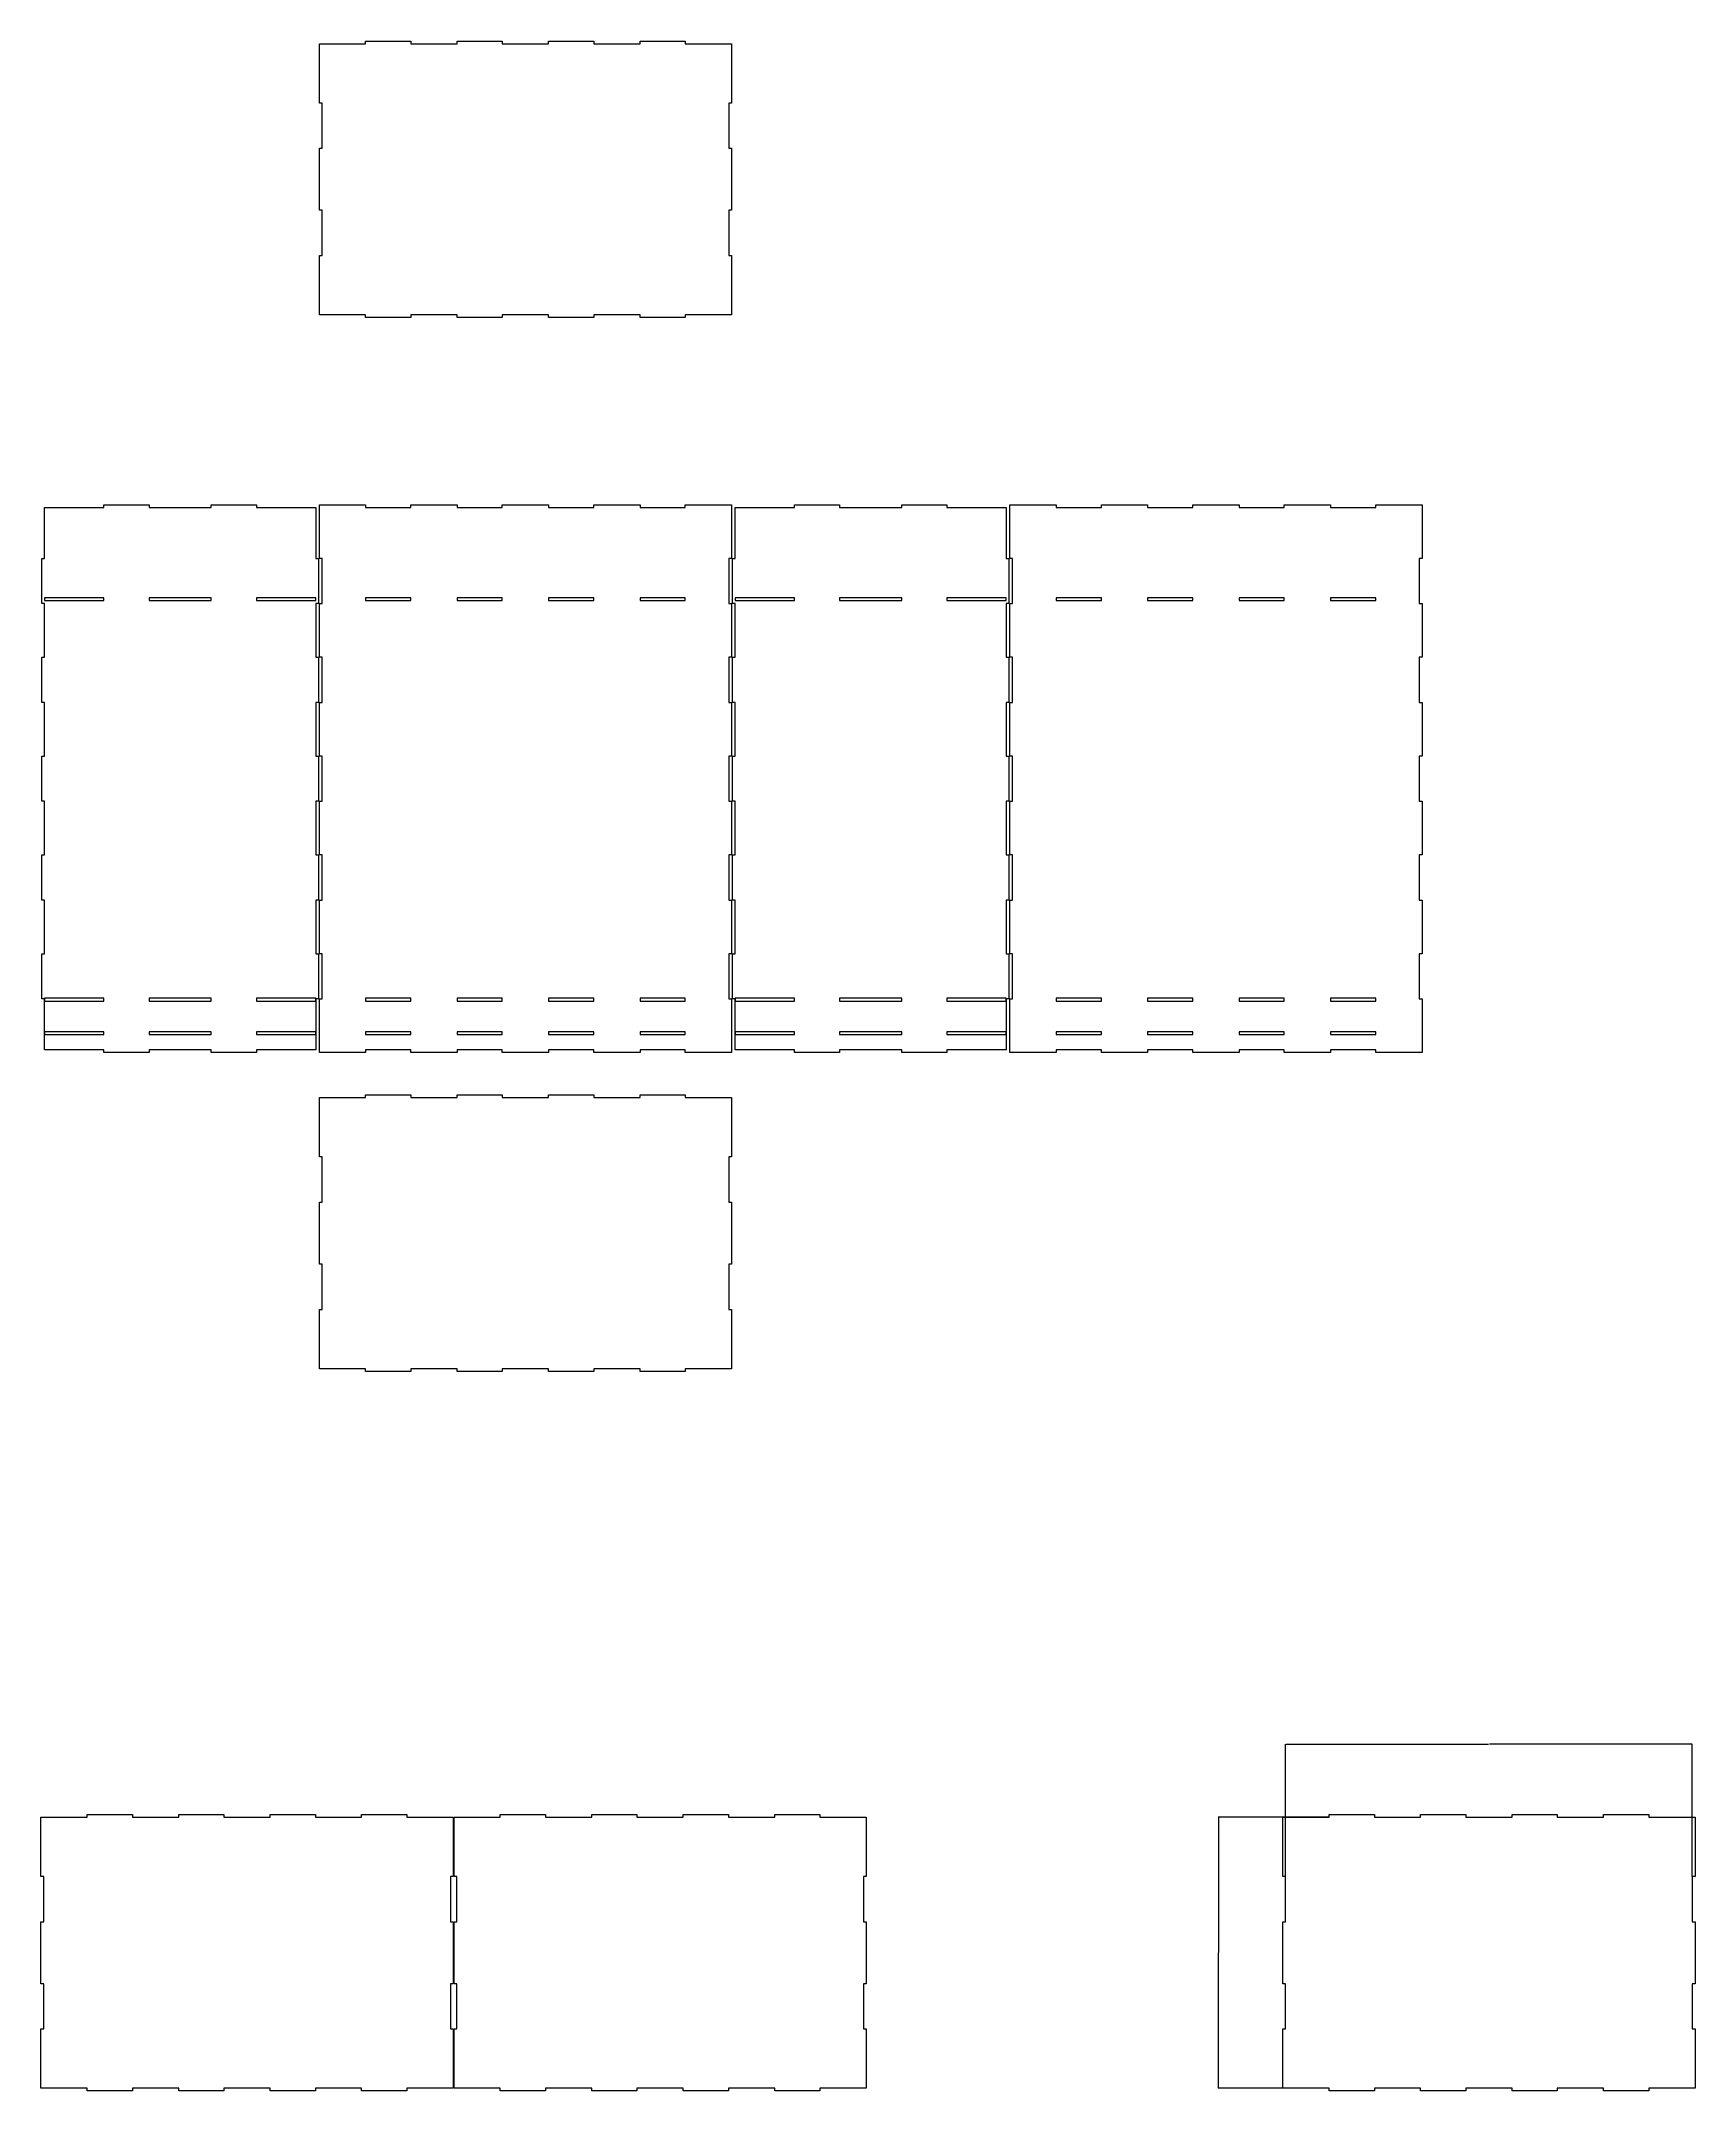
# Model space of a CAD drawing. Extents: x 0 to 3307, y -1993 to 502.
# Drawn here: x 0 to 1830, y -1766 to 502 of the extents above; entities that cross this region are included whole.
import ezdxf

# ---------------------------------------------------------------- set-up
doc = ezdxf.new("R2010")
doc.units = 0
doc.layers.get('0').update_dxf_attribs({"linetype": 'CONTINUOUS'})
doc.layers.get('Defpoints').update_dxf_attribs({"linetype": 'CONTINUOUS'})
doc.layers.add('LAYER_1', color=7, linetype='CONTINUOUS')
doc.dimstyles.new('ISO-25', dxfattribs={"dimtxt": 2.5, "dimasz": 2.5, "dimexe": 1.25, "dimexo": 0.625, "dimtad": 1, "dimdsep": 46, "dimtxsty": 'STANDARD', "dimcen": 2.5, "dimadec": 0, "dimazin": 0, "dimtfac": 1, "dimtmove": 0, "dimatfit": 3, "dimfxl": 1, "dimarcsym": 0})

# ---------------------------------------------------------------- blocks, each defined once
blk = doc.blocks.new('*D6')
at = {"color": 0, "linetype": 'Continuous', "lineweight": -2, "transparency": 16777216}
for p, q in [((1425.2, -1462.9), (1302.5, -1462.9)), ((1302.7, -1463.1), (1302.7, -1612.7)), ((1302.7, -1762.7), (1302.7, -1613.1)), ((1425.2, -1762.9), (1302.5, -1762.9))]:
    blk.add_line(p, q, dxfattribs=at)
at = {"color": 0, "linetype": 'Continuous', "transparency": 16777216}
for points in [[(1302.7, -1463.1), (1302.7, -1463.1), (1302.7, -1462.9)], [(1302.7, -1762.7), (1302.7, -1762.7), (1302.7, -1762.9)]]:
    blk.add_solid(points, dxfattribs=at)
at = {"layer": 'Defpoints', "color": 0, "linetype": 'Continuous', "transparency": 16777216}
for p in [(1425.3, -1462.9), (1302.7, -1762.9), (1425.3, -1762.9)]:
    blk.add_point(p, dxfattribs=at)
at = {"color": 0, "linetype": 'Continuous', "transparency": 16777216, "insert": (1302.7, -1612.9), "char_height": 0.18, "attachment_point": 5}
blk.add_mtext('\\A1;300.0000', dxfattribs=at)
blk = doc.blocks.new('*D8')
at = {"color": 0, "linetype": 'Continuous', "lineweight": -2, "transparency": 16777216}
for p, q in [((1377.1, -1528.5), (1377.1, -1382.1)), ((1377.2, -1382.3), (1601.4, -1382.3)), ((1826.9, -1382.3), (1602.7, -1382.3)), ((1827.1, -1528.5), (1827.1, -1382.1))]:
    blk.add_line(p, q, dxfattribs=at)
at = {"color": 0, "linetype": 'Continuous', "transparency": 16777216}
for points in [[(1377.2, -1382.2), (1377.2, -1382.3), (1377.1, -1382.3)], [(1826.9, -1382.2), (1826.9, -1382.3), (1827.1, -1382.3)]]:
    blk.add_solid(points, dxfattribs=at)
at = {"layer": 'Defpoints', "color": 0, "linetype": 'Continuous', "transparency": 16777216}
for p in [(1827.1, -1382.3), (1377.1, -1528.6), (1827.1, -1528.6)]:
    blk.add_point(p, dxfattribs=at)
at = {"color": 0, "linetype": 'Continuous', "transparency": 16777216, "insert": (1602.1, -1382.3), "char_height": 0.18, "attachment_point": 5}
blk.add_mtext('\\A1;450.0000', dxfattribs=at)

msp = doc.modelspace()

# ---------------------------------------------------------------- linework, layer by layer
at = {"layer": 'LAYER_1', "color": 85, "true_color": 0x58ba48}
for points in [[(308, 499.16517), (359.2, 499.16517), (359.2, 502.16517), (409.2, 502.16517), (409.2, 499.16517), (460.4, 499.16517), (460.4, 502.16517), (510.4, 502.16517), (510.4, 499.16517), (561.6, 499.16517), (561.6, 502.16517), (611.6, 502.16517), (611.6, 499.16517), (662.8, 499.16517), (662.8, 502.16517), (712.8, 502.16517), (712.8, 499.16517), (764, 499.16517), (764, 433.49851), (761, 433.49851), (761, 383.49851), (764, 383.49851), (764, 314.83184), (761, 314.83184), (761, 264.83184), (764, 264.83184), (764, 199.16517), (712.8, 199.16517), (712.8, 196.16517), (662.8, 196.16517), (662.8, 199.16517), (611.6, 199.16517), (611.6, 196.16517), (561.6, 196.16517), (561.6, 199.16517), (510.4, 199.16517), (510.4, 196.16517), (460.4, 196.16517), (460.4, 199.16517), (409.2, 199.16517), (409.2, 196.16517), (359.2, 196.16517), (359.2, 199.16517), (308, 199.16517), (308, 264.83184), (311, 264.83184), (311, 314.83184), (308, 314.83184), (308, 383.49851), (311, 383.49851), (311, 433.49851), (308, 433.49851), (308, 499.16517)], [(308, -666.78363), (359.2, -666.78363), (359.2, -663.78363), (409.2, -663.78363), (409.2, -666.78363), (460.4, -666.78363), (460.4, -663.78363), (510.4, -663.78363), (510.4, -666.78363), (561.6, -666.78363), (561.6, -663.78363), (611.6, -663.78363), (611.6, -666.78363), (662.8, -666.78363), (662.8, -663.78363), (712.8, -663.78363), (712.8, -666.78363), (764, -666.78363), (764, -732.4503), (761, -732.4503), (761, -782.4503), (764, -782.4503), (764, -851.11697), (761, -851.11697), (761, -901.11697), (764, -901.11697), (764, -966.78363), (712.8, -966.78363), (712.8, -969.78363), (662.8, -969.78363), (662.8, -966.78363), (611.6, -966.78363), (611.6, -969.78363), (561.6, -969.78363), (561.6, -966.78363), (510.4, -966.78363), (510.4, -969.78363), (460.4, -969.78363), (460.4, -966.78363), (409.2, -966.78363), (409.2, -969.78363), (359.2, -969.78363), (359.2, -966.78363), (308, -966.78363), (308, -901.11697), (311, -901.11697), (311, -851.11697), (308, -851.11697), (308, -782.4503), (311, -782.4503), (311, -732.4503), (308, -732.4503), (308, -666.78363)], [(0, -1462.92209), (51.2, -1462.92209), (51.2, -1459.92209), (101.2, -1459.92209), (101.2, -1462.92209), (152.4, -1462.92209), (152.4, -1459.92209), (202.4, -1459.92209), (202.4, -1462.92209), (253.6, -1462.92209), (253.6, -1459.92209), (303.6, -1459.92209), (303.6, -1462.92209), (354.8, -1462.92209), (354.8, -1459.92209), (404.8, -1459.92209), (404.8, -1462.92209), (456, -1462.92209), (456, -1528.58876), (453, -1528.58876), (453, -1578.58876), (456, -1578.58876), (456, -1647.25542), (453, -1647.25542), (453, -1697.25542), (456, -1697.25542), (456, -1762.92209), (404.8, -1762.92209), (404.8, -1765.92209), (354.8, -1765.92209), (354.8, -1762.92209), (303.6, -1762.92209), (303.6, -1765.92209), (253.6, -1765.92209), (253.6, -1762.92209), (202.4, -1762.92209), (202.4, -1765.92209), (152.4, -1765.92209), (152.4, -1762.92209), (101.2, -1762.92209), (101.2, -1765.92209), (51.2, -1765.92209), (51.2, -1762.92209), (0, -1762.92209), (0, -1697.25542), (3, -1697.25542), (3, -1647.25542), (0, -1647.25542), (0, -1578.58876), (3, -1578.58876), (3, -1528.58876), (0, -1528.58876), (0, -1462.92209)], [(457, -1462.92209), (508.2, -1462.92209), (508.2, -1459.92209), (558.2, -1459.92209), (558.2, -1462.92209), (609.4, -1462.92209), (609.4, -1459.92209), (659.4, -1459.92209), (659.4, -1462.92209), (710.6, -1462.92209), (710.6, -1459.92209), (760.6, -1459.92209), (760.6, -1462.92209), (811.8, -1462.92209), (811.8, -1459.92209), (861.8, -1459.92209), (861.8, -1462.92209), (913, -1462.92209), (913, -1528.58876), (910, -1528.58876), (910, -1578.58876), (913, -1578.58876), (913, -1647.25542), (910, -1647.25542), (910, -1697.25542), (913, -1697.25542), (913, -1762.92209), (861.8, -1762.92209), (861.8, -1765.92209), (811.8, -1765.92209), (811.8, -1762.92209), (760.6, -1762.92209), (760.6, -1765.92209), (710.6, -1765.92209), (710.6, -1762.92209), (659.4, -1762.92209), (659.4, -1765.92209), (609.4, -1765.92209), (609.4, -1762.92209), (558.2, -1762.92209), (558.2, -1765.92209), (508.2, -1765.92209), (508.2, -1762.92209), (457, -1762.92209), (457, -1697.25542), (460, -1697.25542), (460, -1647.25542), (457, -1647.25542), (457, -1578.58876), (460, -1578.58876), (460, -1528.58876), (457, -1528.58876), (457, -1462.92209)], [(1374.05404, -1462.92209), (1425.25404, -1462.92209), (1425.25404, -1459.92209), (1475.25404, -1459.92209), (1475.25404, -1462.92209), (1526.45404, -1462.92209), (1526.45404, -1459.92209), (1576.45404, -1459.92209), (1576.45404, -1462.92209), (1627.65404, -1462.92209), (1627.65404, -1459.92209), (1677.65404, -1459.92209), (1677.65404, -1462.92209), (1728.85404, -1462.92209), (1728.85404, -1459.92209), (1778.85404, -1459.92209), (1778.85404, -1462.92209), (1830.05404, -1462.92209), (1830.05404, -1528.58876), (1827.05404, -1528.58876), (1827.05404, -1578.58876), (1830.05404, -1578.58876), (1830.05404, -1647.25542), (1827.05404, -1647.25542), (1827.05404, -1697.25542), (1830.05404, -1697.25542), (1830.05404, -1762.92209), (1778.85404, -1762.92209), (1778.85404, -1765.92209), (1728.85404, -1765.92209), (1728.85404, -1762.92209), (1677.65404, -1762.92209), (1677.65404, -1765.92209), (1627.65404, -1765.92209), (1627.65404, -1762.92209), (1576.45404, -1762.92209), (1576.45404, -1765.92209), (1526.45404, -1765.92209), (1526.45404, -1762.92209), (1475.25404, -1762.92209), (1475.25404, -1765.92209), (1425.25404, -1765.92209), (1425.25404, -1762.92209), (1374.05404, -1762.92209), (1374.05404, -1697.25542), (1377.05404, -1697.25542), (1377.05404, -1647.25542), (1374.05404, -1647.25542), (1374.05404, -1578.58876), (1377.05404, -1578.58876), (1377.05404, -1528.58876), (1374.05404, -1528.58876), (1374.05404, -1462.92209)]]:
    msp.add_lwpolyline(points, dxfattribs=at)
at = {"layer": 'LAYER_1', "color": 7}
for points in [[(4, -14), (69.66667, -14), (69.66667, -11), (119.66667, -11), (119.66667, -14), (188.33333, -14), (188.33333, -11), (238.33333, -11), (238.33333, -14), (304, -14), (304, -70.33333), (307, -70.33333), (307, -120.33333), (304, -120.33333), (304, -179.66667), (307, -179.66667), (307, -229.66667), (304, -229.66667), (304, -289), (307, -289), (307, -339), (304, -339), (304, -398.33333), (307, -398.33333), (307, -448.33333), (304, -448.33333), (304, -507.66667), (307, -507.66667), (307, -557.66667), (304, -557.66667), (304, -614), (238.33333, -614), (238.33333, -617), (188.33333, -617), (188.33333, -614), (119.66667, -614), (119.66667, -617), (69.66667, -617), (69.66667, -614), (4, -614), (4, -557.66667), (1, -557.66667), (1, -507.66667), (4, -507.66667), (4, -448.33333), (1, -448.33333), (1, -398.33333), (4, -398.33333), (4, -339), (1, -339), (1, -289), (4, -289), (4, -229.66667), (1, -229.66667), (1, -179.66667), (4, -179.66667), (4, -120.33333), (1, -120.33333), (1, -70.33333), (4, -70.33333), (4, -14)], [(308, -11), (359.2, -11), (359.2, -14), (409.2, -14), (409.2, -11), (460.4, -11), (460.4, -14), (510.4, -14), (510.4, -11), (561.6, -11), (561.6, -14), (611.6, -14), (611.6, -11), (662.8, -11), (662.8, -14), (712.8, -14), (712.8, -11), (764, -11), (764, -70.33333), (761, -70.33333), (761, -120.33333), (764, -120.33333), (764, -179.66667), (761, -179.66667), (761, -229.66667), (764, -229.66667), (764, -289), (761, -289), (761, -339), (764, -339), (764, -398.33333), (761, -398.33333), (761, -448.33333), (764, -448.33333), (764, -507.66667), (761, -507.66667), (761, -557.66667), (764, -557.66667), (764, -617), (712.8, -617), (712.8, -614), (662.8, -614), (662.8, -617), (611.6, -617), (611.6, -614), (561.6, -614), (561.6, -617), (510.4, -617), (510.4, -614), (460.4, -614), (460.4, -617), (409.2, -617), (409.2, -614), (359.2, -614), (359.2, -617), (308, -617), (308, -557.66667), (311, -557.66667), (311, -507.66667), (308, -507.66667), (308, -448.33333), (311, -448.33333), (311, -398.33333), (308, -398.33333), (308, -339), (311, -339), (311, -289), (308, -289), (308, -229.66667), (311, -229.66667), (311, -179.66667), (308, -179.66667), (308, -120.33333), (311, -120.33333), (311, -70.33333), (308, -70.33333), (308, -11)], [(768, -14), (833.66667, -14), (833.66667, -11), (883.66667, -11), (883.66667, -14), (952.33333, -14), (952.33333, -11), (1002.33333, -11), (1002.33333, -14), (1068, -14), (1068, -70.33333), (1071, -70.33333), (1071, -120.33333), (1068, -120.33333), (1068, -179.66667), (1071, -179.66667), (1071, -229.66667), (1068, -229.66667), (1068, -289), (1071, -289), (1071, -339), (1068, -339), (1068, -398.33333), (1071, -398.33333), (1071, -448.33333), (1068, -448.33333), (1068, -507.66667), (1071, -507.66667), (1071, -557.66667), (1068, -557.66667), (1068, -614), (1002.33333, -614), (1002.33333, -617), (952.33333, -617), (952.33333, -614), (883.66667, -614), (883.66667, -617), (833.66667, -617), (833.66667, -614), (768, -614), (768, -557.66667), (765, -557.66667), (765, -507.66667), (768, -507.66667), (768, -448.33333), (765, -448.33333), (765, -398.33333), (768, -398.33333), (768, -339), (765, -339), (765, -289), (768, -289), (768, -229.66667), (765, -229.66667), (765, -179.66667), (768, -179.66667), (768, -120.33333), (765, -120.33333), (765, -70.33333), (768, -70.33333), (768, -14)], [(1072, -11), (1123.2, -11), (1123.2, -14), (1173.2, -14), (1173.2, -11), (1224.4, -11), (1224.4, -14), (1274.4, -14), (1274.4, -11), (1325.6, -11), (1325.6, -14), (1375.6, -14), (1375.6, -11), (1426.8, -11), (1426.8, -14), (1476.8, -14), (1476.8, -11), (1528, -11), (1528, -70.33333), (1525, -70.33333), (1525, -120.33333), (1528, -120.33333), (1528, -179.66667), (1525, -179.66667), (1525, -229.66667), (1528, -229.66667), (1528, -289), (1525, -289), (1525, -339), (1528, -339), (1528, -398.33333), (1525, -398.33333), (1525, -448.33333), (1528, -448.33333), (1528, -507.66667), (1525, -507.66667), (1525, -557.66667), (1528, -557.66667), (1528, -617), (1476.8, -617), (1476.8, -614), (1426.8, -614), (1426.8, -617), (1375.6, -617), (1375.6, -614), (1325.6, -614), (1325.6, -617), (1274.4, -617), (1274.4, -614), (1224.4, -614), (1224.4, -617), (1173.2, -617), (1173.2, -614), (1123.2, -614), (1123.2, -617), (1072, -617), (1072, -557.66667), (1075, -557.66667), (1075, -507.66667), (1072, -507.66667), (1072, -448.33333), (1075, -448.33333), (1075, -398.33333), (1072, -398.33333), (1072, -339), (1075, -339), (1075, -289), (1072, -289), (1072, -229.66667), (1075, -229.66667), (1075, -179.66667), (1072, -179.66667), (1072, -120.33333), (1075, -120.33333), (1075, -70.33333), (1072, -70.33333), (1072, -11)], [(4, -117), (69.66667, -117), (69.66667, -114), (4, -114), (4, -117)], [(119.66667, -117), (188.33333, -117), (188.33333, -114), (119.66667, -114), (119.66667, -117)], [(238.33333, -117), (304, -117), (304, -114), (238.33333, -114), (238.33333, -117)], [(359.2, -117), (409.2, -117), (409.2, -114), (359.2, -114), (359.2, -117)], [(460.4, -117), (510.4, -117), (510.4, -114), (460.4, -114), (460.4, -117)], [(561.6, -117), (611.6, -117), (611.6, -114), (561.6, -114), (561.6, -117)], [(662.8, -117), (712.8, -117), (712.8, -114), (662.8, -114), (662.8, -117)], [(768, -117), (833.66667, -117), (833.66667, -114), (768, -114), (768, -117)], [(883.66667, -117), (952.33333, -117), (952.33333, -114), (883.66667, -114), (883.66667, -117)], [(1002.33333, -117), (1068, -117), (1068, -114), (1002.33333, -114), (1002.33333, -117)], [(1123.2, -117), (1173.2, -117), (1173.2, -114), (1123.2, -114), (1123.2, -117)], [(1224.4, -117), (1274.4, -117), (1274.4, -114), (1224.4, -114), (1224.4, -117)], [(1325.6, -117), (1375.6, -117), (1375.6, -114), (1325.6, -114), (1325.6, -117)], [(1426.8, -117), (1476.8, -117), (1476.8, -114), (1426.8, -114), (1426.8, -117)], [(4, -560), (69.66667, -560), (69.66667, -557), (4, -557), (4, -560)], [(119.66667, -560), (188.33333, -560), (188.33333, -557), (119.66667, -557), (119.66667, -560)], [(238.33333, -560), (304, -560), (304, -557), (238.33333, -557), (238.33333, -560)], [(359.2, -560), (409.2, -560), (409.2, -557), (359.2, -557), (359.2, -560)], [(460.4, -560), (510.4, -560), (510.4, -557), (460.4, -557), (460.4, -560)], [(561.6, -560), (611.6, -560), (611.6, -557), (561.6, -557), (561.6, -560)], [(662.8, -560), (712.8, -560), (712.8, -557), (662.8, -557), (662.8, -560)], [(768, -560), (833.66667, -560), (833.66667, -557), (768, -557), (768, -560)], [(883.66667, -560), (952.33333, -560), (952.33333, -557), (883.66667, -557), (883.66667, -560)], [(1002.33333, -560), (1068, -560), (1068, -557), (1002.33333, -557), (1002.33333, -560)], [(1123.2, -560), (1173.2, -560), (1173.2, -557), (1123.2, -557), (1123.2, -560)], [(1224.4, -560), (1274.4, -560), (1274.4, -557), (1224.4, -557), (1224.4, -560)], [(1325.6, -560), (1375.6, -560), (1375.6, -557), (1325.6, -557), (1325.6, -560)], [(1426.8, -560), (1476.8, -560), (1476.8, -557), (1426.8, -557), (1426.8, -560)], [(4, -597), (69.66667, -597), (69.66667, -594), (4, -594), (4, -597)], [(119.66667, -597), (188.33333, -597), (188.33333, -594), (119.66667, -594), (119.66667, -597)], [(238.33333, -597), (304, -597), (304, -594), (238.33333, -594), (238.33333, -597)], [(359.2, -597), (409.2, -597), (409.2, -594), (359.2, -594), (359.2, -597)], [(460.4, -597), (510.4, -597), (510.4, -594), (460.4, -594), (460.4, -597)], [(561.6, -597), (611.6, -597), (611.6, -594), (561.6, -594), (561.6, -597)], [(662.8, -597), (712.8, -597), (712.8, -594), (662.8, -594), (662.8, -597)], [(768, -597), (833.66667, -597), (833.66667, -594), (768, -594), (768, -597)], [(883.66667, -597), (952.33333, -597), (952.33333, -594), (883.66667, -594), (883.66667, -597)], [(1002.33333, -597), (1068, -597), (1068, -594), (1002.33333, -594), (1002.33333, -597)], [(1123.2, -597), (1173.2, -597), (1173.2, -594), (1123.2, -594), (1123.2, -597)], [(1224.4, -597), (1274.4, -597), (1274.4, -594), (1224.4, -594), (1224.4, -597)], [(1325.6, -597), (1375.6, -597), (1375.6, -594), (1325.6, -594), (1325.6, -597)], [(1426.8, -597), (1476.8, -597), (1476.8, -594), (1426.8, -594), (1426.8, -597)]]:
    msp.add_lwpolyline(points, dxfattribs=at)

# ---------------------------------------------------------------- dimensions: what is measured, and where the dimension line sits
at = {"linetype": 'Continuous'}
dim = msp.add_linear_dim(base=(1827.05404, -1382.25278), p1=(1377.05404, -1528.58876), p2=(1827.05404, -1528.58876), dimstyle='ISO-25', override={"dimtxt": 0.18, "dimasz": 0.18, "dimexe": 0.18, "dimexo": 0.0625, "dimgap": 0.09, "dimtad": 0, "dimtih": 1, "dimtoh": 1, "dimdec": 4, "dimzin": 0, "dimcen": 0.09, "dimtdec": 4, "dimtofl": 0, "dimtolj": 1, "dimtzin": 0}, dxfattribs=at)
dim.commit()
dim.dimension.update_dxf_attribs({"geometry": '*D8', "text_midpoint": (1602.05404, -1382.25278)})
dim = msp.add_linear_dim(base=(1302.68479, -1762.92209), p1=(1425.25404, -1462.92209), p2=(1425.25404, -1762.92209), angle=90, dimstyle='ISO-25', override={"dimtxt": 0.18, "dimasz": 0.18, "dimexe": 0.18, "dimexo": 0.0625, "dimgap": 0.09, "dimtad": 0, "dimtih": 1, "dimtoh": 1, "dimdec": 4, "dimzin": 0, "dimcen": 0.09, "dimtdec": 4, "dimtofl": 0, "dimtolj": 1, "dimtzin": 0}, dxfattribs=at)
dim.commit()
dim.dimension.update_dxf_attribs({"geometry": '*D6', "text_midpoint": (1302.68479, -1612.92209)})

doc.saveas('drawing.dxf')
